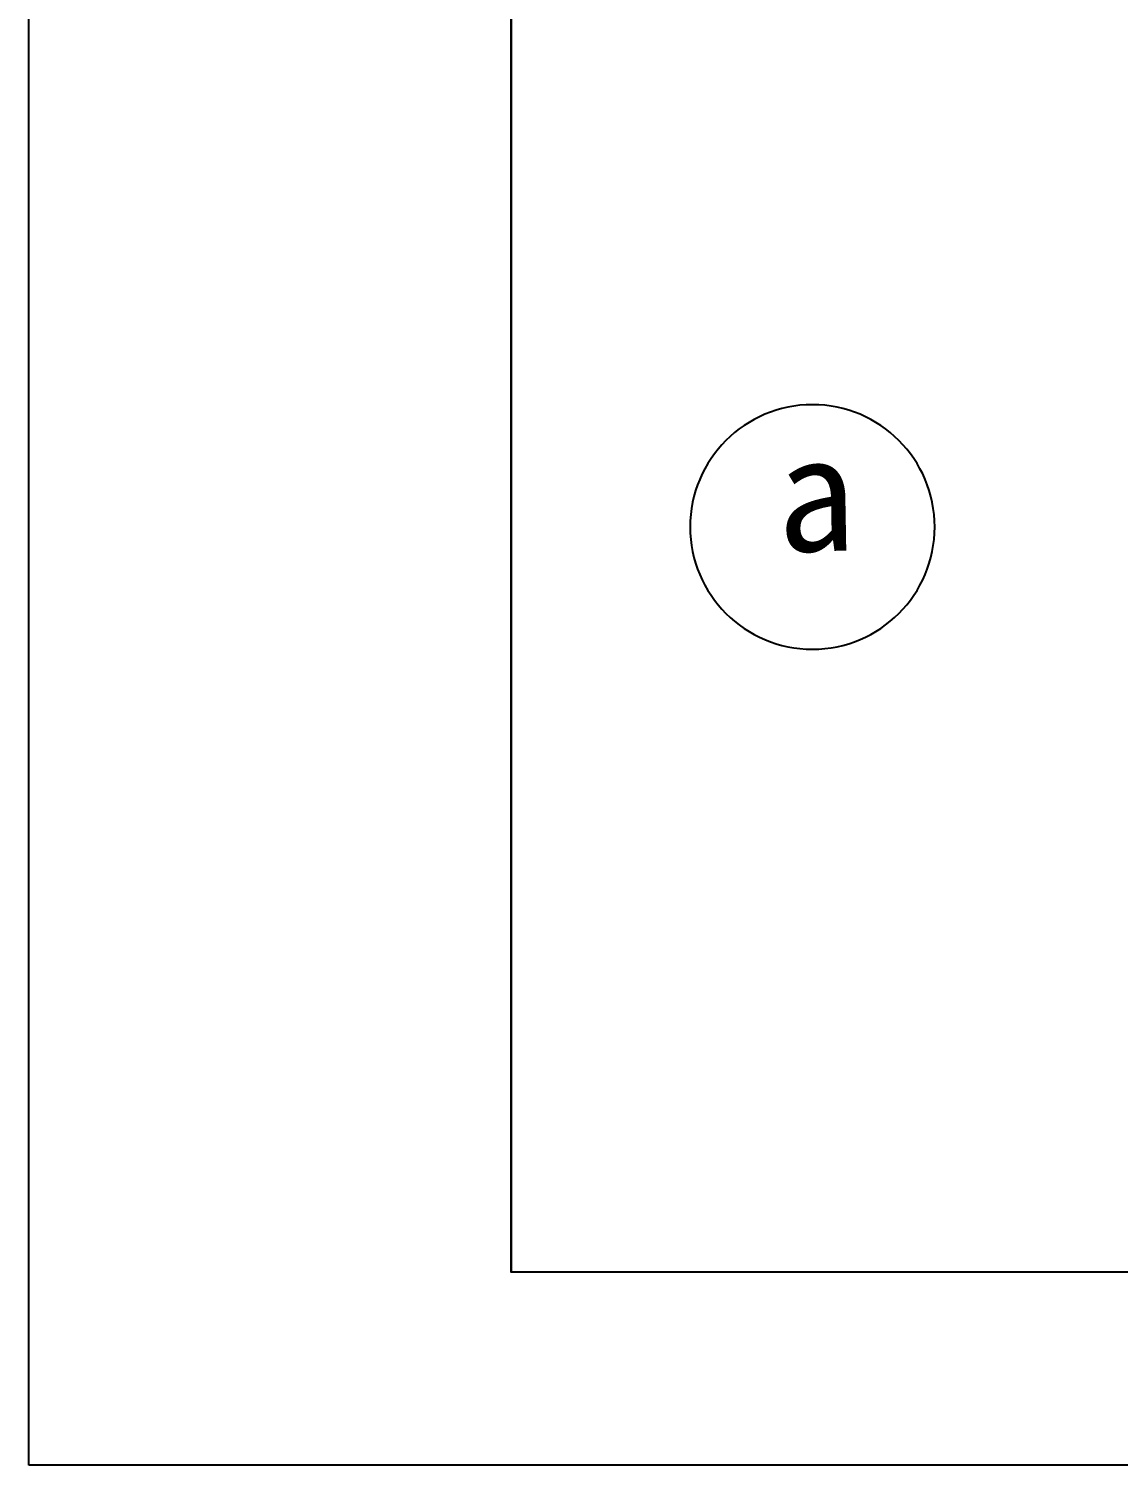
# Model space of a CAD drawing. Header units: metres. Extents: x 169789 to 254571, y -54633 to 5590.
# Drawn here: x 169860 to 175505, y -24110 to -16665 of the extents above; entities that cross this region are included whole.
import ezdxf

# ---------------------------------------------------------------- set-up
doc = ezdxf.new("R2010")
doc.units = ezdxf.units.M
doc.layers.add('WALL', color=40, linetype='Continuous')

msp = doc.modelspace()

# ---------------------------------------------------------------- linework, layer by layer
msp.add_line((172360.09, 4589.6), (172360.09, -23110.4))
for points in [[(169860.09, -24110.4), (169860.09, 5589.6), (211860.09, 5589.6), (211860.09, -24110.4)], [(172360.09, -23110.4), (172360.09, 4589.6), (210860.09, 4589.6), (210860.09, -23110.4)]]:
    msp.add_lwpolyline(points, close=True)
msp.add_lwpolyline([(172360.09, 4589.6), (210860.09, 4589.6), (210860.09, -23110.4), (172360.09, -23110.4), (172360.09, 4589.6)])
at = {"layer": 'WALL'}
msp.add_lwpolyline([(173286.97, -19247.24, 1), (174554.47, -19247.24, 1)], format="xyb", close=True, dxfattribs=at)

# ---------------------------------------------------------------- texts
msp.add_text('a', height=600, rotation=1, dxfattribs=at).set_placement((173741.09, -19376.23))

doc.saveas('drawing.dxf')
